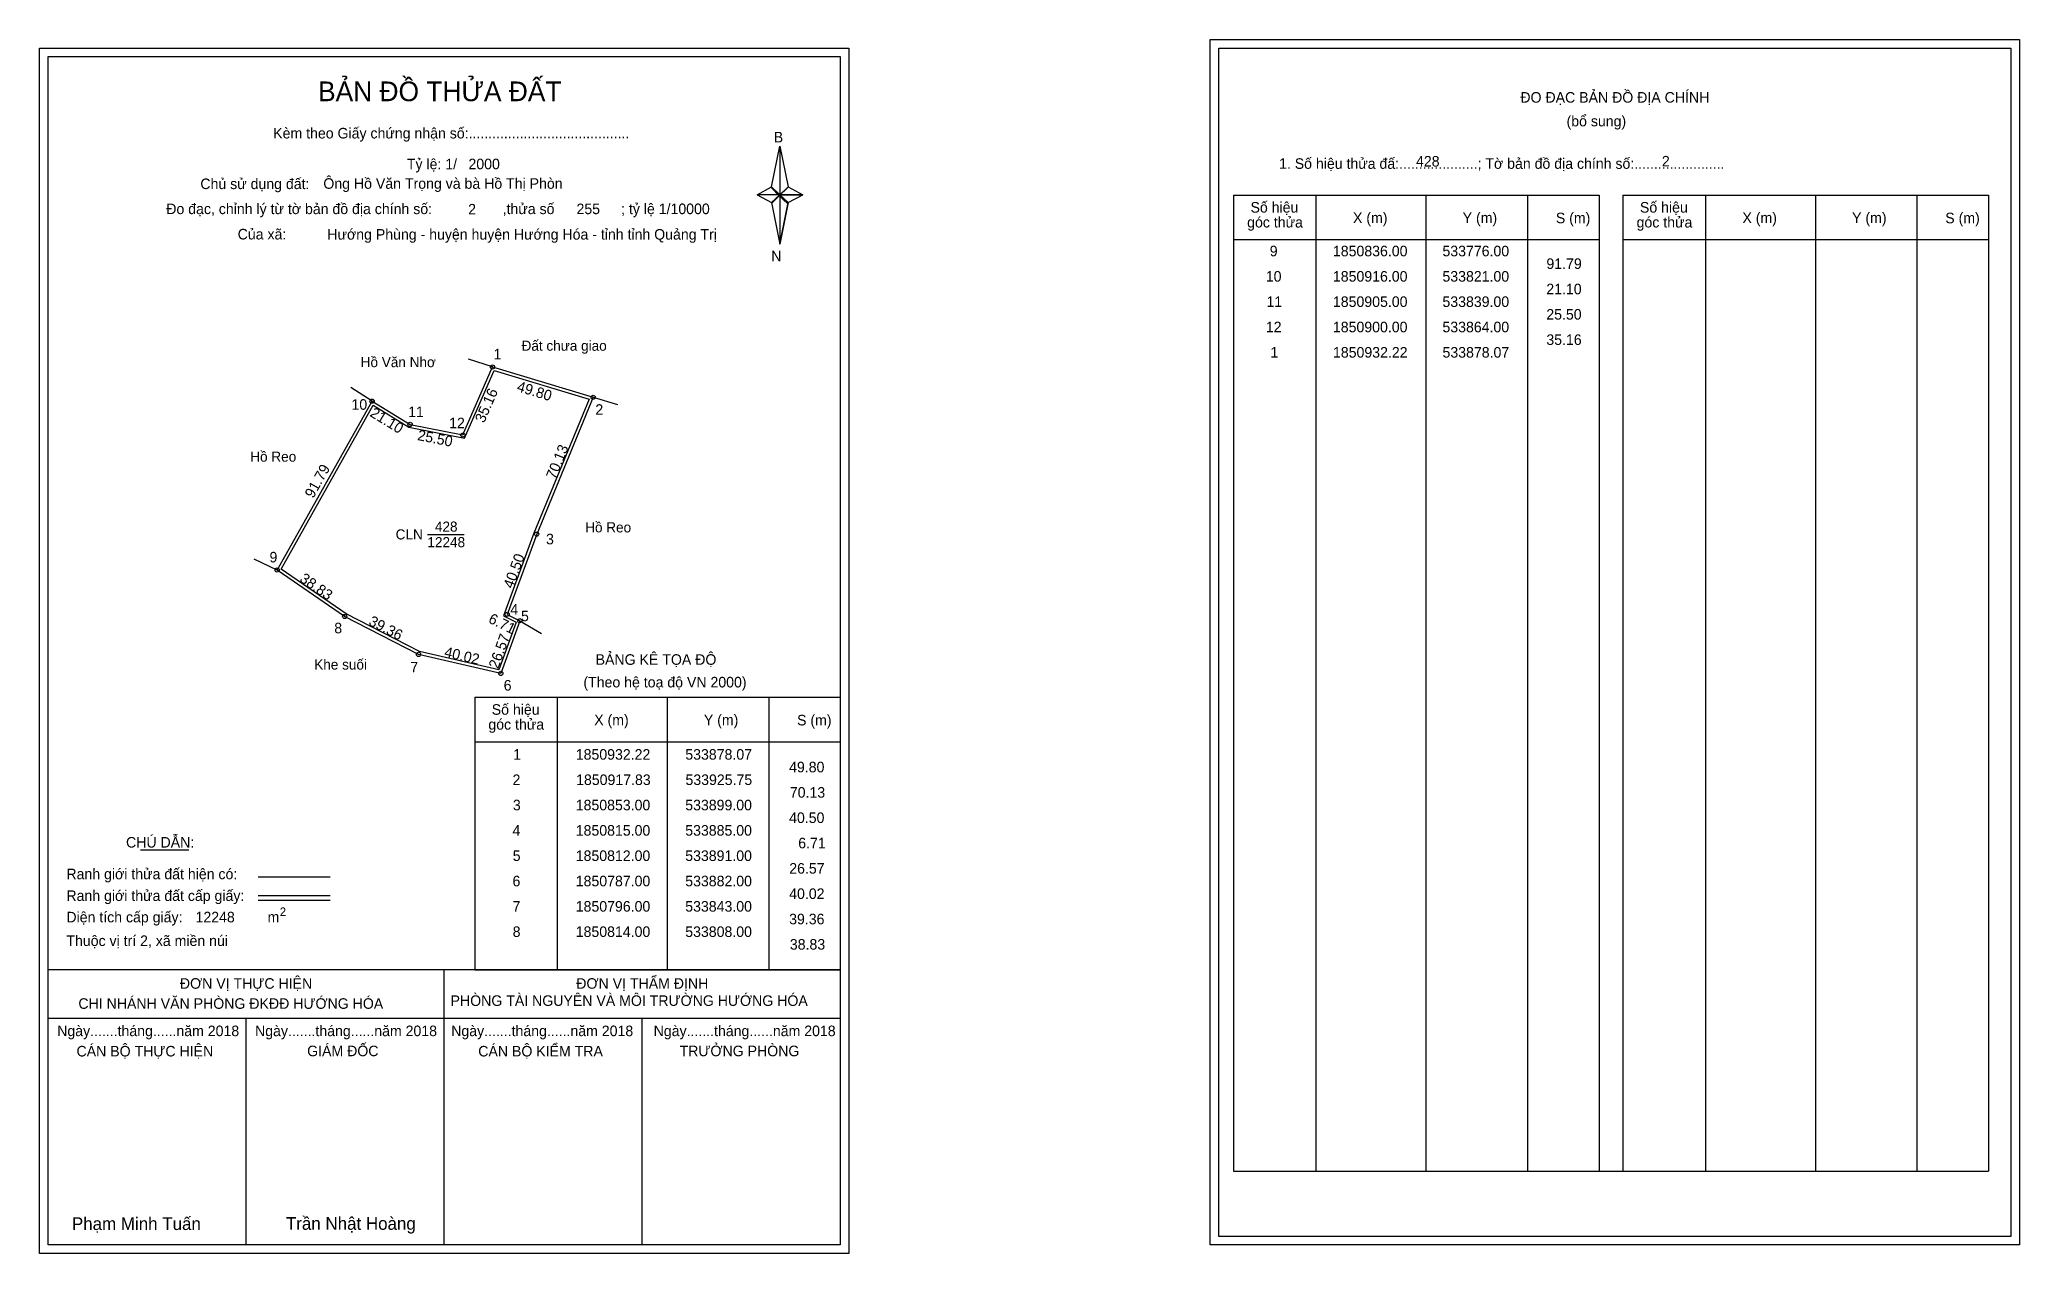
# Model space of a CAD drawing. Extents: x 533663 to 534602, y 1850512 to 1851087.
import ezdxf

# ---------------------------------------------------------------- set-up
doc = ezdxf.new("R2010")
doc.units = 0
for name, color, linetype in [('Level 1', 7, 'Continuous'), ('Level 10', 7, 'Continuous'), ('Level 11', 7, 'Continuous'), ('Level 13', 7, 'Continuous'), ('Level 27', 7, 'Continuous'), ('Level 3', 7, 'Continuous'), ('Level 49', 7, 'Continuous'), ('Level 53', 7, 'Continuous'), ('Level 55', 7, 'Continuous'), ('Level 6', 7, 'Continuous'), ('Level 60', 7, 'Continuous'), ('Level 63', 7, 'Continuous'), ('Level 9', 7, 'Continuous')]:
    doc.layers.add(name, color=color, linetype=linetype)

msp = doc.modelspace()

# ---------------------------------------------------------------- linework, layer by layer
at = {"layer": 'Level 1'}
for p, q in [((533667.47, 1851079.34), (533667.47, 1851079.34)), ((534222.11, 1851083.34), (534222.11, 1851083.34)), ((534010.31, 1851017.57), (534014.25, 1851036.85)), ((534014.25, 1851036.85), (534014.25, 1851013.8)), ((534014.25, 1851036.85), (534018.18, 1851017.57)), ((534003.42, 1851013.8), (534010.31, 1851017.57)), ((534010.31, 1851017.57), (534014.25, 1851013.8)), ((534013.95, 1851013.37), (534010.31, 1851017.13)), ((534014.25, 1851013.8), (534010.31, 1851010.12)), ((534013.95, 1851013.37), (534010.31, 1851009.68)), ((534010.31, 1851009.68), (534013.95, 1851013.37)), ((534010.31, 1851010.12), (534014.25, 1850990.4)), ((534017.89, 1851017.13), (534013.95, 1851013.37)), ((534013.95, 1851013.37), (534017.89, 1851017.13)), ((534017.89, 1851009.68), (534013.95, 1851013.37)), ((534018.18, 1851017.57), (534014.25, 1851013.8)), ((534014.25, 1851013.8), (534014.25, 1850990.4)), ((534014.25, 1851013.8), (534025.07, 1851013.8)), ((534014.25, 1851013.8), (534018.18, 1851010.12)), ((534018.18, 1851010.12), (534014.25, 1850990.4)), ((534018.18, 1851010.12), (534025.07, 1851013.8)), ((534229.18, 1851013.63), (534402.38, 1851013.63)), ((534268.36, 1850551.1), (534268.36, 1851013.63)), ((534320.5, 1850551.1), (534320.5, 1851013.63)), ((534368.45, 1851013.63), (534368.45, 1850551.1)), ((534402.38, 1851013.63), (534402.38, 1850551.1)), ((534413.69, 1851013.63), (534586.9, 1851013.63)), ((534452.87, 1850551.1), (534452.87, 1851013.63)), ((534505.02, 1850551.1), (534505.02, 1851013.63)), ((534552.96, 1851013.63), (534552.96, 1850551.1)), ((534586.9, 1851013.63), (534586.9, 1850551.1)), ((534229.18, 1850992.57), (534402.38, 1850992.57)), ((534413.69, 1850992.57), (534586.9, 1850992.57)), ((533869.66, 1850775.68), (534042.86, 1850775.68)), ((533908.84, 1850646.63), (533908.84, 1850775.68)), ((533960.98, 1850646.63), (533960.98, 1850775.68)), ((534008.92, 1850775.68), (534008.92, 1850646.63)), ((533869.66, 1850754.63), (534042.86, 1850754.63)), ((533711.3, 1850703.47), (533734.11, 1850703.47)), ((533767.03, 1850690.66), (533801.06, 1850690.66)), ((533767.03, 1850681.76), (533801.06, 1850681.76)), ((533767.03, 1850679.57), (533801.06, 1850679.57)), ((533881.12, 1850646.63), (533667.46, 1850646.63)), ((534042.86, 1850646.63), (533833.18, 1850646.63)), ((533855.16, 1850516.19), (533855.16, 1850646.63)), ((533869.66, 1850646.63), (534042.86, 1850646.63)), ((534042.86, 1850623.53), (533667.46, 1850623.53)), ((533761.31, 1850516.19), (533761.31, 1850623.53)), ((533949.01, 1850516.19), (533949.01, 1850623.53)), ((534229.18, 1850551.1), (534586.9, 1850551.1)), ((534042.86, 1850516.19), (534042.86, 1850516.19)), ((534597.51, 1850520.19), (534597.51, 1850520.19))]:
    msp.add_line(p, q, dxfattribs=at)
for points in [[(534010.31, 1851017.57), (534014.25, 1851036.85), (534014.25, 1851013.8)], [(534003.42, 1851013.8), (534010.31, 1851010.12), (534014.25, 1851013.8)], [(534014.25, 1851013.8), (534018.18, 1851017.57), (534025.07, 1851013.8)], [(534014.25, 1851013.8), (534014.25, 1850990.4), (534018.18, 1851010.12)]]:
    msp.add_lwpolyline(points, close=True, dxfattribs=at)
at = {"layer": 'Level 10'}
for p, q in [((533864, 1850900), (533878.07, 1850932.22)), ((533878.07, 1850932.22), (533925.75, 1850917.83))]:
    msp.add_line(p, q, dxfattribs=at)
for points in [[(533776, 1850836), (533821, 1850916), (533839, 1850905), (533864, 1850900), (533878.07, 1850932.22), (533925.75, 1850917.83), (533899, 1850853), (533885, 1850815), (533891, 1850812), (533882, 1850787), (533843, 1850796), (533808, 1850814)], [(533777.85, 1850836.43), (533821.51, 1850914.05), (533838.48, 1850903.68), (533864.83, 1850898.41), (533878.86, 1850930.52), (533923.87, 1850916.94), (533897.7, 1850853.51), (533883.25, 1850814.31), (533889.26, 1850811.3), (533881.1, 1850788.64), (533843.48, 1850797.32), (533808.72, 1850815.2)]]:
    msp.add_lwpolyline(points, close=True, dxfattribs=at)
at = {"layer": 'Level 11'}
for centre in [(533878.07, 1850932.22), (533821, 1850916), (533925.75, 1850917.83), (533839, 1850905), (533864, 1850900), (533899, 1850853), (533776, 1850836), (533776, 1850836), (533808, 1850814), (533885, 1850815), (533891, 1850812), (533843, 1850796), (533882, 1850787)]:
    msp.add_circle(centre, 1, dxfattribs=at)
at = {"layer": 'Level 27'}
for p, q in [((533878.07, 1850932.22), (533866.63, 1850935.86)), ((533821, 1850916), (533810.86, 1850922.42)), ((533925.75, 1850917.83), (533937.24, 1850914.36)), ((533776, 1850836), (533765.18, 1850841.19)), ((533891, 1850812), (533901.32, 1850805.87))]:
    msp.add_line(p, q, dxfattribs=at)
at = {"layer": 'Level 3'}
for p, q in [((534229.18, 1851013.63), (534229.18, 1850551.1)), ((534413.69, 1851013.63), (534413.69, 1850551.1)), ((533869.66, 1850775.68), (533869.66, 1850646.63))]:
    msp.add_line(p, q, dxfattribs=at)
at = {"layer": 'Level 63'}
for points in [[(534218.12, 1851087.34), (534601.52, 1851087.34), (534601.52, 1850516.19), (534218.12, 1850516.19)], [(533663.46, 1851083.34), (534046.86, 1851083.34), (534046.86, 1850512.19), (533663.46, 1850512.19)], [(533667.46, 1851079.34), (534042.86, 1851079.34), (534042.86, 1850516.19), (533667.46, 1850516.19)], [(534222.12, 1851083.34), (534597.52, 1851083.34), (534597.52, 1850520.19), (534222.12, 1850520.19)]]:
    msp.add_lwpolyline(points, close=True, dxfattribs=at)
at = {"layer": 'Level 9'}
msp.add_line((533847.21, 1850852.88), (533864.56, 1850852.88), dxfattribs=at)

# ---------------------------------------------------------------- texts
at = {"layer": 'Level 1'}
for s, height, p in [('BẢN ĐỒ THỬA ĐẤT', 9.3313, (533795.4, 1851058.15)), ('ĐO ĐẠC BẢN ĐỒ ĐỊA CHÍNH', 5, (534365.07, 1851057.46)), ('(bổ sung)', 5, (534386.95, 1851046.22)), ('Kèm theo Giấy chứng nhận số:.........................................', 5, (533774.16, 1851040.49)), ('B', 5, (534011.33, 1851038.61)), ('1. Số hiệu thửa đấ:....................; Tờ bản đồ địa chính số:.......................', 5, (534250.73, 1851026.1)), ('Chủ sử dụng đất:', 5, (533739.64, 1851016.5)), ('Đo đạc, chỉnh lý từ tờ bản đồ địa chính số:                  ,thửa số                 ; tỷ lệ 1/10000', 5, (533723.48, 1851004.64)), ('Số hiệu', 5, (534237.21, 1851005.36)), ('Số hiệu', 5, (534421.73, 1851005.36)), ('góc thửa', 5, (534235.62, 1850998.3)), ('X (m)', 5, (534285.77, 1851000.41)), ('Y (m)', 5, (534337.73, 1851000.41)), ('S (m)', 5, (534381.88, 1851000.31)), ('góc thửa', 5, (534420.14, 1850998.3)), ('X (m)', 5, (534470.29, 1851000.41)), ('Y (m)', 5, (534522.24, 1851000.41)), ('S (m)', 5, (534566.4, 1851000.31)), ('Của xã:', 5, (533757.32, 1850992.64)), ('N', 5, (534010.13, 1850982.27)), ('BẢNG KÊ TỌA ĐỘ', 5, (533926.92, 1850791.09)), ('(Theo hệ toạ độ VN 2000)', 5, (533921.12, 1850780.37)), ('góc thửa', 5, (533876.1, 1850760.36)), ('Số hiệu', 5, (533877.69, 1850767.42)), ('X (m)', 5, (533926.25, 1850762.47)), ('Y (m)', 5, (533978.2, 1850762.47)), ('S (m)', 5, (534022.36, 1850762.37)), ('CHÚ DẪN:', 5, (533704.42, 1850704.48)), ('Ranh giới thửa đất hiện có:', 5, (533676.16, 1850689.48)), ('Ranh giới thửa đất cấp giấy:', 5, (533676.16, 1850679.2)), ('Diện tích cấp giấy:', 5, (533676.16, 1850669.04)), ('m', 5, (533771.47, 1850669.08)), ('2', 4, (533777.27, 1850672.1)), ('Thuộc vị trí 2, xã miền núi', 5, (533676.16, 1850657.84)), ('ĐƠN VỊ THỰC HIỆN', 5, (533729.93, 1850637.6)), ('ĐƠN VỊ THẨM ĐỊNH', 5, (533917.74, 1850637.6)), ('CHI NHÁNH VĂN PHÒNG ĐKĐĐ HƯỚNG HÓA', 5, (533681.85, 1850628.08)), ('PHÒNG TÀI NGUYÊN VÀ MÔI TRƯỜNG HƯỚNG HÓA', 5, (533858.19, 1850629.46)), ('Ngày.......tháng......năm 2018', 5, (533671.8, 1850615.13)), ('Ngày.......tháng......năm 2018', 5, (533765.54, 1850615.13)), ('Ngày.......tháng......năm 2018', 5, (533858.49, 1850615.13)), ('Ngày.......tháng......năm 2018', 5, (533954.41, 1850615.13)), ('CÁN BỘ THỰC HIỆN', 5, (533680.96, 1850605.5)), ('GIÁM ĐỐC', 5, (533790.23, 1850605.62)), ('CÁN BỘ KIỂM TRA', 5, (533871.31, 1850605.5)), ('TRƯỞNG PHÒNG', 5, (533966.69, 1850605.62)), ('Phạm Minh Tuấn', 6, (533678.78, 1850523.27)), ('Trần Nhật Hoàng', 6, (533780.17, 1850523.37))]:
    msp.add_text(s, height=height, dxfattribs=at).set_placement(p)
at = {"layer": 'Level 11'}
msp.add_text('Tỷ lệ: 1/', height=5, dxfattribs=at).set_placement((533837.48, 1851025.86))
at = {"layer": 'Level 13'}
for s, p in [('428', (533850.77, 1850854.16)), ('CLN', (533832.18, 1850850.48)), ('12248', (533847.22, 1850846.8))]:
    msp.add_text(s, height=4.8, dxfattribs=at).set_placement(p)
at = {"layer": 'Level 49'}
for s, rotation, p in [('49.80', 343.20599, (533889.25, 1850920.83)), ('35.16', 66.40981, (533874.08, 1850905.37)), ('21.10', 328.57043, (533819.58, 1850909.13)), ('25.50', 348.69007, (533842.19, 1850897.63)), ('70.13', 67.57809, (533907.84, 1850878.63)), ('91.79', 60.64225, (533793.11, 1850869.68)), ('40.50', 69.77514, (533887.67, 1850826.88)), ('38.83', 325.49148, (533786.31, 1850830.85)), ('39.36', 332.78389, (533818.97, 1850810.16)), ('6.71', 333.43495, (533875.71, 1850811.3)), ('26.57', 70.20112, (533880.76, 1850788.88)), ('40.02', 347.00538, (533854.91, 1850794.89))]:
    msp.add_text(s, height=5, rotation=rotation, dxfattribs=at).set_placement(p)
at = {"layer": 'Level 53'}
for s, p in [('9', (534246.33, 1850984.65)), ('1850836.00', (534276.26, 1850984.65)), ('533776.00', (534328.15, 1850984.65)), ('91.79', (534377.41, 1850978.65)), ('10', (534244.46, 1850972.65)), ('1850916.00', (534276.26, 1850972.65)), ('533821.00', (534328.15, 1850972.65)), ('21.10', (534377.36, 1850966.65)), ('11', (534244.78, 1850960.65)), ('1850905.00', (534276.26, 1850960.65)), ('533839.00', (534328.15, 1850960.65)), ('12', (534244.48, 1850948.65)), ('1850900.00', (534276.26, 1850948.65)), ('533864.00', (534328.15, 1850948.65)), ('25.50', (534377.36, 1850954.65)), ('35.16', (534377.38, 1850942.65)), ('1', (534246.62, 1850936.65)), ('1850932.22', (534276.29, 1850936.65)), ('533878.07', (534328.18, 1850936.65)), ('1', (533887.85, 1850746.13)), ('1850932.22', (533917.51, 1850746.13)), ('533878.07', (533969.41, 1850746.13)), ('2', (533887.55, 1850734.13)), ('1850917.83', (533917.67, 1850734.13)), ('533925.75', (533969.49, 1850734.13)), ('49.80', (534018.59, 1850740.13)), ('3', (533887.71, 1850722.13)), ('1850853.00', (533917.49, 1850722.13)), ('533899.00', (533969.38, 1850722.13)), ('70.13', (534018.94, 1850728.13)), ('40.50', (534018.59, 1850716.13)), ('4', (533887.53, 1850710.13)), ('1850815.00', (533917.49, 1850710.13)), ('533885.00', (533969.38, 1850710.13)), ('6.71', (534022.92, 1850704.13)), ('5', (533887.64, 1850698.13)), ('1850812.00', (533917.49, 1850698.13)), ('533891.00', (533969.38, 1850698.13)), ('6', (533887.54, 1850686.13)), ('1850787.00', (533917.49, 1850686.13)), ('533882.00', (533969.38, 1850686.13)), ('26.57', (534018.66, 1850692.13)), ('40.02', (534018.63, 1850680.13)), ('7', (533887.56, 1850674.13)), ('1850796.00', (533917.49, 1850674.13)), ('533843.00', (533969.38, 1850674.13)), ('39.36', (534018.61, 1850668.13)), ('8', (533887.61, 1850662.13)), ('1850814.00', (533917.49, 1850662.13)), ('533808.00', (533969.38, 1850662.13)), ('38.83', (534018.94, 1850656.13))]:
    msp.add_text(s, height=5, dxfattribs=at).set_placement(p)
at = {"layer": 'Level 55'}
for s, height, p in [('418', 0.22, (533877.84, 1850932)), ('1', 0.8, (533877.85, 1850932.22)), ('0', 0.22, (533877.99, 1850932)), ('0', 0.22, (533877.99, 1850932)), ('10', 0.8, (533820.43, 1850916)), ('422', 0.22, (533820.76, 1850915.78)), ('418', 0.22, (533820.77, 1850915.78)), ('429', 0.22, (533925.51, 1850917.61)), ('429', 0.22, (533925.51, 1850917.61)), ('2', 0.8, (533925.48, 1850917.83)), ('0', 0.22, (533925.67, 1850917.61)), ('0', 0.22, (533925.67, 1850917.61)), ('11', 0.8, (533838.48, 1850905)), ('418', 0.22, (533838.77, 1850904.78)), ('12', 0.8, (533863.43, 1850900)), ('418', 0.22, (533863.77, 1850899.78)), ('429', 0.22, (533898.76, 1850852.78)), ('429', 0.22, (533898.76, 1850852.78)), ('3', 0.8, (533898.75, 1850853)), ('422', 0.22, (533775.76, 1850835.78)), ('9', 0.8, (533775.73, 1850836)), ('0', 0.22, (533775.92, 1850835.78)), ('8', 0.8, (533807.74, 1850814)), ('0', 0.22, (533807.92, 1850813.78)), ('4', 0.8, (533884.72, 1850815)), ('429', 0.22, (533884.76, 1850814.78)), ('429', 0.22, (533884.76, 1850814.78)), ('429', 0.22, (533890.76, 1850811.78)), ('429', 0.22, (533890.76, 1850811.78)), ('5', 0.8, (533890.74, 1850812)), ('0', 0.22, (533890.92, 1850811.78)), ('7', 0.8, (533842.73, 1850796)), ('0', 0.22, (533842.92, 1850795.78)), ('6', 0.8, (533881.73, 1850787)), ('0', 0.22, (533881.92, 1850786.78))]:
    msp.add_text(s, height=height, dxfattribs=at).set_placement(p)
at = {"layer": 'Level 6'}
for s, p in [('2000', (533866.67, 1851025.9)), ('428', (534315.63, 1851027.18)), ('2', (534432.12, 1851027.22)), ('Ông Hồ Văn Trọng và bà Hồ Thị Phòn', (533797.91, 1851016.64)), ('2', (533866.51, 1851004.46)), ('255', (533917.86, 1851004.62)), (' Hướng Phùng - huyện huyện Hướng Hóa - tỉnh tỉnh Quảng Trị', (533797.94, 1850992.56)), ('12248', (533737.35, 1850669.05))]:
    msp.add_text(s, height=5, dxfattribs=at).set_placement(p)
at = {"layer": 'Level 60'}
for s, p in [('Đất chưa giao', (533891.83, 1850939.9)), ('Hồ Văn Nhơ', (533815.61, 1850932.12)), ('Hồ Reo', (533763.29, 1850887.33)), ('Hồ Reo', (533921.97, 1850853.83)), ('Khe suối', (533793.6, 1850788.82))]:
    msp.add_text(s, height=4.8, dxfattribs=at).set_placement(p)
at = {"layer": 'Level 9'}
for s, p in [('1', (533878.57, 1850935.83)), ('10', (533811.23, 1850911.94)), ('11', (533838.09, 1850908.46)), ('12', (533857.5, 1850903.17)), ('2', (533926.8, 1850909.55)), ('3', (533903.42, 1850848.17)), ('9', (533772.39, 1850839.6)), ('4', (533886.51, 1850814.86)), ('5', (533891.56, 1850811.73)), ('8', (533803.08, 1850806.01)), ('7', (533839.12, 1850787.49)), ('6', (533883.36, 1850778.88))]:
    msp.add_text(s, height=5, dxfattribs=at).set_placement(p)

doc.saveas('drawing.dxf')
